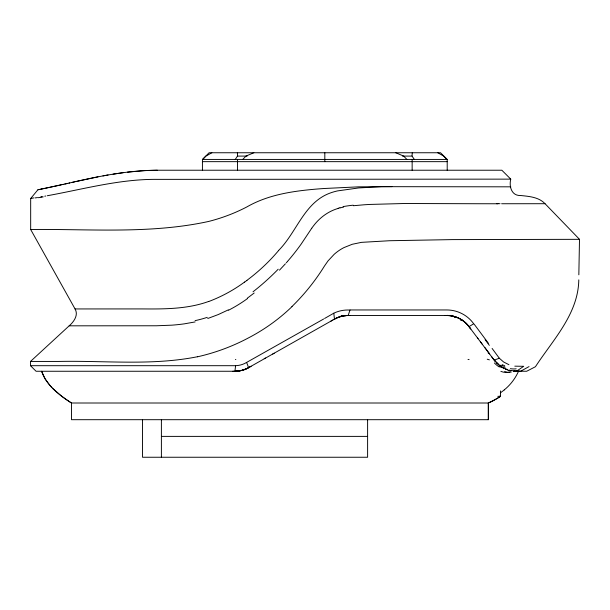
<?xml version="1.0" encoding="UTF-8"?>
<svg xmlns="http://www.w3.org/2000/svg" width="610" height="610" viewBox="0 0 610 610"><rect width="100%" height="100%" fill="white"/><g stroke="black" fill="none" stroke-linecap="round" stroke-linejoin="round"><path stroke-width="0.91" d="M578.837 274.82L579.5 239.333L545.043 203.71C538.737 197.053 529.152 196.397 520.589 195.505C511.607 195.962 508.877 186.5 510.761 179.134L501.855 170.228L157.334 170.228C127.444 170.35 98.004 176.412 69.006 183.099M578.791 279.876C578.265 313.967 552.95 339.839 535.443 366.717L526.674 371.261L514.146 371.17M412.268 152.752L412.047 155.946M323.681 318.992L246.608 362.424A22.684 22.456 57.7 0 1 235.605 365.68L234.926 371.261L36.066 371.261L30.5 365.695L30.5 361.44L69.174 325.824C73.81 321.844 78.728 315.111 75.053 308.942L30.675 229.505L30.675 198.502L37.927 189.756L39.741 189.405M333.609 319.61L334.425 319.144A31.689 29.692 74.1 0 1 348.157 315.477L350.041 309.956L446.871 309.956A33.131 32.864 -10.2 0 1 473.718 323.796L468.983 326.617L478.049 338.664M235.269 159.431L237.587 155.924M311.718 228.277L312.838 226.714A76.662 67.344 34.1 0 1 313.715 225.57C319.876 217.511 328.462 211.212 338.26 208.391M278.617 250.428C296.673 232.372 303.971 203.13 329.377 193.339A38.407 23.287 -4 0 1 337.521 190.907L358.657 187.941L381.555 186.668L510.761 186.828M499.75 396.264L500.513 395.6L500.513 390.903M287.478 261.454L290.673 257.702A161.253 88.412 -37.2 0 0 301.18 244.069L310.909 229.467A74.527 65.461 31.3 0 1 311.702 228.262M287.135 261.842L286.273 262.826M285.404 263.802L279.479 270.169M202.772 159.431L205.936 156.091L211.853 152.752M242.757 159.431L245.975 156.091L253.844 152.752M202.429 170.228L202.429 159.431L209.108 152.752L440.527 152.752L447.206 159.431L447.206 170.228M504.302 389.904L500.513 392.779M254.172 293.013L247.309 298.206M244.64 282.094L246.913 280.417M516.426 371.261L523.723 366.305L514.809 366.168M248.651 367.533L249.185 367.228M350.041 310.063A37.057 34.61 68.1 0 0 333.777 313.204L324.596 318.473M264.229 358.688L265.396 358.024M249.665 367.06L248.407 367.777A28.365 28.045 68.3 0 1 236.688 371.246A30.157 29.806 55.2 0 1 234.743 371.315M248.659 367.632L248.255 367.861A28.228 27.869 51.5 0 1 234.919 371.208A28.22 27.93 64.8 0 0 248.606 367.655L334.471 319.121L333.792 313.235M251.137 366.236L249.879 366.945M330.879 321.15L332.808 320.059M334.166 319.289L334.593 319.053M334.554 319.076L334.943 318.862A29.585 27.816 76.9 0 1 336.728 317.97A31.331 29.455 76.4 0 1 343.499 315.911A31.941 30.027 76 0 1 346.579 315.591L346.8 315.553A26.337 24.781 81.9 0 1 347.685 315.522L349.21 315.522M520.582 371.261L529.03 366.602M228.315 309.88L218.25 314.562L207.751 318.504M491.485 356.522L494.214 360.159L499.3 358.2L503.593 361.974L508.915 364.688M208.696 301.439C187.483 309.14 164.525 309.095 142.26 308.919L75.053 308.942M339.991 207.911L343.537 207.133M75.579 181.627L97.966 176.831M72.308 182.359L74.534 181.864M69.7 182.939L62.784 184.479M64.835 184.022L66.825 183.587M63.028 184.426L41.732 189.008M61.244 184.822L58.613 185.402M57.752 185.585L53.558 186.507M52.75 186.683L50.241 187.217M49.684 187.339L48.076 187.682M47.557 187.796L45.605 188.208M195.124 321.927L184.212 323.864A117.822 65.666 -16.6 0 1 171.776 325.168L156.457 325.77L69.174 325.824M197.419 356.743C151.753 365.855 104.95 360.479 58.751 361.44L30.508 361.44M45.148 188.299L43.737 188.597M43.302 188.681L37.927 189.756M41.533 189.047L40.336 189.291M33.939 197.876L30.675 198.502M47.275 195.741C83.776 189.115 119.949 178.966 157.334 179.37L510.684 179.134M102.945 175.893L108.054 174.986M42.098 196.641L40.878 196.847M113.048 174.163L123.197 172.691M127.398 172.165L144.387 170.625L157.334 170.228M353.442 205.722L363.659 204.823A169.542 71.05 -0.6 0 1 370.11 204.426L404.308 203.511L476.951 203.732A141.962 2.379 0.3 0 0 486.521 203.748A101.306 1.7 0.3 0 0 494.702 203.755L497.951 203.748M344.879 315.675L345.374 315.622A31.583 29.715 80.7 0 1 346.198 315.561A25.406 23.912 82.1 0 1 347.326 315.53L348.356 315.522M519.964 371.261L516.571 371.261M501.641 203.74L545.035 203.71M579.5 239.326L452.178 239.608L389.584 240.729L361.478 242.353L352.229 244.282L343.895 247.622A51.171 48.457 69.7 0 0 334.219 254.271L328.035 260.897L324.421 266.097A228.14 220.378 28 0 1 291.946 306.548M349.591 315.522L350.338 315.522M446.383 315.515L445.43 315.522L447.115 315.522A28.083 27.892 -13.3 0 1 450.279 315.744A27.503 27.313 -26.1 0 1 468.663 326.129L470.241 328.294M516.906 371.261L517.57 371.261M516.7 371.261L508.717 370.171M237.595 156.091L247.126 156.091M402.508 156.091L412.032 156.091L414.358 159.431M202.429 159.431L447.206 159.431M202.429 161.658L447.206 161.658M30.675 229.505C89.906 228.857 150.319 234.194 208.696 221.43A158.6 138.981 -6.8 0 0 246.92 206.897C267.752 194.925 291.839 191.227 315.416 189.169A45.178 2.051 -2.6 0 1 324.375 188.49L358.657 186.843L391.91 186.622M444.728 315.522L445.193 315.522M346.312 315.522L344.871 315.522M348.157 315.522L446.741 315.522A27.824 27.694 -33.2 0 1 468.976 326.625M30.508 365.695L235.605 365.695M232.761 371.261L234.301 371.261M519.4 371.261L520.002 371.261M497.844 396.332L500.444 396.332A83.6 83.6 0 0 1 488.343 402.981L488.351 419.695L488.351 403.004A83.341 83.341 0 0 0 500.528 396.355M488.336 403.004L71.492 403.004C59.361 395.066 46.429 385.581 41.625 371.261L45.087 378.856L50.104 385.611M488.336 419.695L71.492 419.695L71.477 403.004A134.49 134.49 0 0 1 61.252 395.905L52.956 388.639M161.391 436.386L367.609 436.386M517.669 371.261L518.065 371.261M446.627 315.515L447.077 315.522M516.495 371.261L515.145 371.231M515.061 371.231L513.445 371.2M510.875 370.895L510.25 370.781M510.25 370.567L509.647 370.423M509.236 370.567L507.985 370.239M507.299 369.721L499.628 365.603L493.582 359.32M506.796 369.538L505.751 369.126M505.812 369.523L505.362 369.347M395.791 152.752L403.652 156.091L406.878 159.431M503.433 368.493L503.921 368.722M503.433 368.036L501.733 367.06M437.774 152.752L443.699 156.091L446.863 159.431M501.55 366.938L497.12 363.453L493.52 359.229M500.108 366.549L499.163 365.87M51.034 386.648L51.987 387.655M468.655 326.205L468.358 325.816A22.425 22.265 -25.9 0 0 467.824 325.191L467.504 324.817A27.801 27.671 -16.3 0 0 447.084 315.385M468.777 326.35L469.22 326.929M469.654 327.509L470.821 329.057M477.478 337.902L482.502 344.574M480.352 341.73L481.877 343.75M493.399 359.077L492.857 358.352M482.258 344.261L492.178 357.452M488.16 352.885L488.61 353.495M492.102 348.44L499.3 358.2M246.608 362.424L248.613 367.662M237.564 155.672L237.359 152.752M412.146 159.431L412.146 170.228M367.609 419.695L367.609 457.248L142.511 457.248L142.511 419.695M324.817 152.752L324.817 161.658M237.488 159.431L237.488 170.228M161.391 419.695L161.391 457.248M197.434 356.812A182.367 161.131 -11.6 0 0 248.506 337.879A182.062 167.59 -7.4 0 0 292.015 306.609M500.002 203.671A66.124 0.999 0.2 0 1 496.525 203.679M343.049 206.622A64.805 27.351 -0.6 0 1 353.152 205.196M338.199 208.254A54.747 48.77 39.4 0 1 339.938 207.766M278.206 269.201A231.945 201.239 -20 0 1 253.013 291.793M247.561 298.511A138.569 130.197 -9.4 0 1 228.514 310.238M207.286 317.345A65.575 35.083 -16.6 0 1 195.093 320.646M43.241 196.893A57.813 3.149 -13 0 1 38.216 197.693M37.469 197.587A39.772 1.19 -11.4 0 1 35.151 197.907M44.759 196.214A29.981 0.61 -10.6 0 1 45.765 196.008M244.595 282.034A142.305 132.675 -10.1 0 1 208.727 301.523M278.663 250.466A188.01 176.016 -9.1 0 1 246.882 280.379M502.51 365.375A71.545 0.602 1.9 0 1 500.162 365.314M235.399 359.511A367.853 1.22 2.4 0 1 235.849 359.526M516.182 368.798A43.844 23.035 54.4 0 1 510.372 368.661M474.138 324.146A150.22 3.035 53.1 0 1 488.328 343.186M485.118 339.678A148.596 3.988 53 0 1 489.35 345.367M484.759 347.403A145.47 1.151 52.9 0 1 489.685 353.952M509.838 372.496A40.481 18.094 56.7 0 1 504.638 371.543M469.098 359.587A68.061 1.548 10 0 1 468.007 359.397M489.403 359.869A50.767 3.111 18.6 0 1 487.245 359.214M504.752 365.802A44.644 7.915 34.6 0 1 502.289 364.704M334.928 318.877A31.514 29.638 79.3 0 1 346.205 315.591M507.558 369.881A70.615 2.059 11.8 0 1 507.238 369.835M509.602 370.3A65.644 2.684 14.6 0 1 509.38 370.262M502.686 367.708A56.494 2.981 17.1 0 1 500.673 367.228M507.543 369.446A47.466 4.956 25.6 0 1 506.925 369.271M505.179 367.228A43.447 8.952 38.3 0 1 503.654 366.557M501.794 367.228A35.395 13.862 57.6 0 1 501.313 366.938M501.191 366.663A31.674 13.504 60.8 0 1 500.009 365.855M498.149 364.048A27.267 13.428 66.1 0 1 496.997 362.958M496.723 362.95A24.926 14.03 71.4 0 1 496.464 362.683M451.705 315.965A27.397 27.191 -17.9 0 1 455.525 316.941M461.023 319.472A27.397 27.191 -17.9 0 1 461.976 320.082M341.364 316.27A31.537 29.654 76.5 0 1 342.637 316.003M274.195 353.205A302.331 2.859 -29.5 0 1 272.716 354.044M245.906 368.92A28.51 28.19 58.7 0 1 243.68 369.79M242.49 370.163A28.037 27.709 56.3 0 1 241.918 370.323M240.126 370.75A27.991 27.663 55.6 0 1 236.329 371.231M451.545 315.988A24.453 24.354 -18.1 0 1 455.495 317.162M461.038 320.258A22.486 22.318 -10.7 0 1 461.457 320.57A23.996 23.82 -10.1 0 0 460.908 320.166M495.007 361.242A23.508 15.067 76.6 0 1 494.451 360.556M499.399 367.029A26.352 16.165 74.7 0 1 494.382 362.95M507.009 372.352A37.027 17.179 63.6 0 1 500.863 371.33M511.294 372.069A43.569 10.347 41.5 0 1 508.885 371.81M499.933 365.901A56.219 6.672 27.3 0 1 502.137 367.411M518.515 371.292A50.05 50.05 0 0 1 504.279 389.874M341.12 315.721A33.001 30.996 77.8 0 1 341.798 315.652M451.819 316.087A24.606 24.461 -14.2 0 1 455.685 317.253"/></g></svg>
